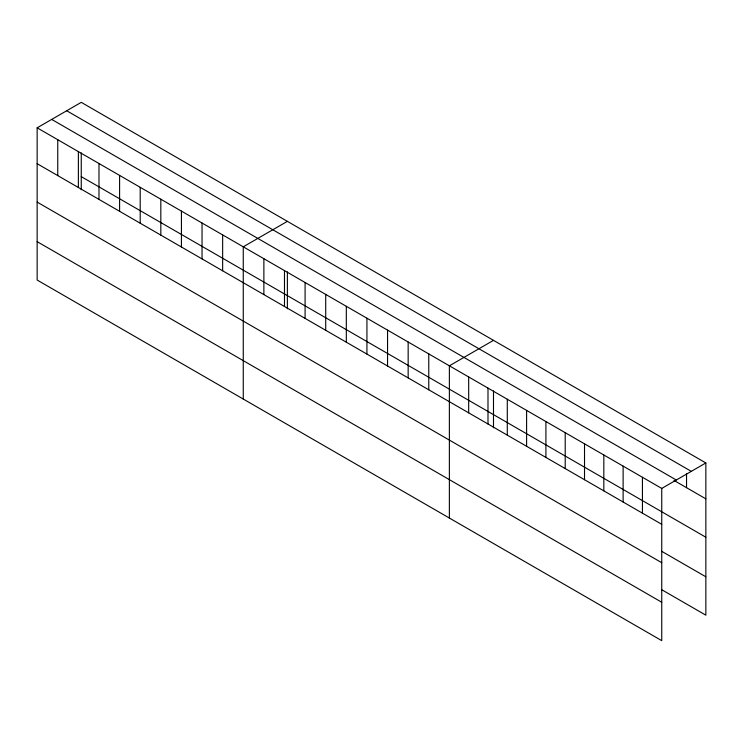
<?xml version="1.0" encoding="UTF-8"?>
<svg xmlns="http://www.w3.org/2000/svg" width="743" height="743" viewBox="0 0 743 743"><rect width="100%" height="100%" fill="white"/><g stroke="black" fill="none" stroke-linecap="round" stroke-linejoin="round"><path stroke-width="1.11" d="M37.15 127.815L661.744 488.42L661.744 640.652L37.15 280.046L37.15 127.815L81.256 102.348L705.85 462.954L705.85 615.185L661.446 589.552M287.374 221.349L243.267 246.815L243.267 399.047M493.491 340.35L449.376 365.816L449.376 518.047M661.744 488.42L705.85 462.954M66.703 110.753L691.296 471.359M51.704 119.409L676.297 480.015M673.994 480.442L705.85 498.841M81.256 176.63L705.85 537.235M37.15 163.701L661.744 524.307M661.446 551.157L705.85 576.791M37.15 202.096L661.744 562.702M37.15 241.651L661.744 602.257M686.541 473.802L686.541 487.687M642.435 477.275L642.435 513.153M623.126 466.13L623.126 502.008M603.827 454.985L603.827 490.863M584.518 443.831L584.518 479.718M565.209 432.686L565.209 468.573M545.91 421.541L545.91 457.428M526.601 410.396L526.601 446.283M507.293 399.251L507.293 435.138M493.491 390.911L493.491 427.81M487.993 388.106L487.993 423.993M468.684 376.961L468.684 412.848M428.767 353.909L428.767 389.796M408.158 342.012L408.158 377.899M387.549 330.115L387.549 366.002M366.931 318.218L366.931 354.095M346.322 306.311L346.322 342.198M325.713 294.414L325.713 330.301M305.094 282.516L305.094 318.403M287.374 271.91L287.374 308.809M284.485 270.619L284.485 306.497M263.876 258.713L263.876 294.599M222.649 234.918L222.649 270.796M202.04 223.011L202.04 258.898M181.431 211.114L181.431 247.001M160.822 199.217L160.822 235.104M140.204 187.32L140.204 223.197M119.595 175.413L119.595 211.3M98.986 163.516L98.986 199.403M81.256 152.909L81.256 189.818M78.377 151.618L78.377 187.496M57.759 139.712L57.759 175.599"/></g></svg>
